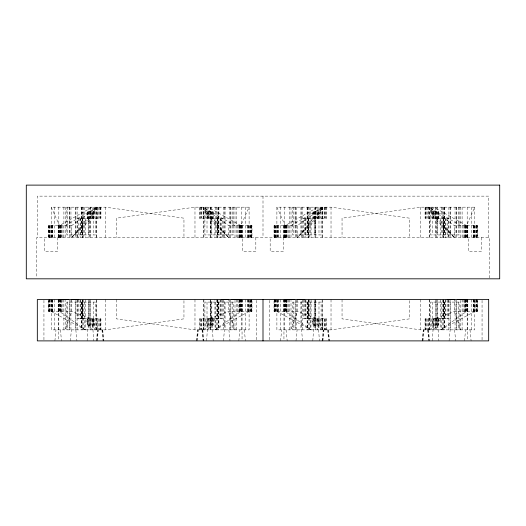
<?xml version="1.0" encoding="UTF-8"?>
<svg xmlns="http://www.w3.org/2000/svg" width="526" height="526" viewBox="0 0 526 526"><rect width="100%" height="100%" fill="white"/><g stroke="black" fill="none" stroke-linecap="round" stroke-linejoin="round"><path stroke-width="0.39" stroke-dasharray="2.63 1.97" d="M80.103 299.577L80.103 318.841L82.404 318.835L82.418 299.577M82.404 318.835L82.773 318.835L82.779 300.379M249.107 311.451L215.042 329.868L215.042 318.841L217.915 318.841L217.909 299.577M305.777 299.577L305.777 318.841L308.085 318.835L308.091 299.577M308.085 318.835L308.446 318.835L308.46 300.379M474.787 311.451L440.716 329.868L440.716 318.841L443.596 318.841L443.582 299.577M87.112 340.887L88.217 325.127M206.6 340.887L207.698 325.127M312.786 340.887L313.89 325.127M432.273 340.887L433.371 325.127M54.895 340.887L55.999 329.868M70.32 340.887L71.424 329.868M96.442 340.887L97.54 329.868M96.896 340.887L98 329.868M97.211 340.887L98.316 329.868M196.5 340.887L197.598 329.868M196.816 340.887L197.914 329.868M197.27 340.887L198.374 329.868M223.392 340.887L224.49 329.868L224.411 299.544M238.811 340.887L239.915 329.868M280.568 340.887L281.673 329.868M295.993 340.887L297.098 329.868M322.116 340.887L323.214 329.868M322.57 340.887L323.674 329.868M322.885 340.887L323.99 329.868M422.174 340.887L423.279 329.868M422.49 340.887L423.594 329.868M422.943 340.887L424.048 329.868M449.066 340.887L450.171 329.868M464.491 340.887L465.589 329.868M240.842 237.476L240.842 225.569L249.107 207.159L194.975 207.159L116.371 218.185L116.371 237.476M466.516 237.476L466.516 225.569L474.787 207.159L420.655 207.159L342.045 218.185L342.045 237.476M91.787 218.297L97.192 207.159L65.329 225.569M317.461 218.297L322.865 207.159L291.003 225.569M215.042 318.841L208.099 329.868L208.099 318.841M440.716 318.841L433.772 329.868L433.772 318.841M315.521 220.151L297.394 237.476L322.865 207.159L297.394 225.569L297.394 237.476L315.521 218.297L322.865 207.159L322.865 218.297M89.847 220.151L71.72 237.476L71.72 225.569L97.192 207.159L97.192 218.297M215.042 329.868L240.842 311.451L240.842 300.339M440.716 329.868L466.516 311.451L466.516 300.339M59.484 237.476L59.484 225.569L92.228 207.159L92.228 218.297M285.158 237.476L285.158 225.569L317.901 207.159L317.901 218.297M210.479 318.125L228.606 311.451L251.974 311.451L251.974 299.544M436.153 318.125L454.28 311.451L477.647 311.451L477.647 299.544M51.213 299.544L51.213 329.868L105.345 329.868L183.955 318.841L183.955 299.544M276.893 299.544L276.893 329.868L331.025 329.868L409.629 318.841L409.629 299.544M210.479 318.841L214.93 318.841L214.93 299.577M208.539 318.841L211.846 318.835L211.846 299.577M434.213 318.841L440.61 318.841L440.61 299.577M436.153 318.841L437.52 318.835L437.52 299.577M51.213 237.476L51.213 207.159L105.345 207.159L183.955 218.185L183.955 237.476M276.893 237.476L276.893 207.159L331.025 207.159L409.629 218.185L409.629 237.476M71.72 225.569L48.353 225.569L48.353 237.476M203.135 218.297L203.135 207.159L228.606 225.569L251.974 225.569L251.974 237.476M297.394 225.569L274.026 225.569L274.026 237.476M428.808 218.297L428.808 207.159L454.28 225.569L477.647 225.569L477.647 237.476M308.446 318.835L310.951 318.835L317.901 329.868L317.901 318.841M82.773 318.835L85.271 318.835L92.228 329.868L92.228 318.841M116.371 299.544L116.371 318.841L194.975 329.868L249.107 329.868L249.107 299.544M342.045 299.544L342.045 318.841L420.655 329.868L474.787 329.868L474.787 299.544M315.521 318.125L297.394 311.451L274.026 311.451L274.026 299.544M89.847 318.125L71.72 311.451L48.353 311.451L48.353 299.544M276.893 311.451L310.958 329.868L310.951 318.835M51.213 311.451L85.284 329.868L85.271 318.835M466.516 225.569L433.772 207.159L433.772 218.297M240.842 225.569L208.099 207.159L208.099 218.297M460.671 225.569L428.808 207.159L434.213 218.297M234.997 225.569L203.135 207.159L208.539 218.297M310.958 329.868L285.158 311.451L285.158 300.339M85.284 329.868L59.484 311.451L59.484 300.339M436.153 220.151L454.28 237.476L454.28 225.569M210.479 220.151L228.606 237.476L228.606 225.569M436.153 218.297L454.28 237.476L428.808 207.159L436.153 218.297L436.153 237.476M210.479 218.297L228.606 237.476L203.135 207.159L210.479 218.297L210.479 237.476M317.461 318.841L322.865 329.868L322.865 318.841M91.787 318.841L97.192 329.868L97.192 318.841M276.893 207.159L285.158 225.569M51.213 207.159L59.484 225.569M470.001 329.868L471.105 340.887M454.576 329.868L455.68 340.887M428.46 329.868L429.558 340.887M428 329.868L429.104 340.887M427.684 329.868L428.789 340.887M328.402 329.868L329.5 340.887M328.086 329.868L329.184 340.887M327.626 329.868L328.73 340.887M302.608 340.887L301.51 329.868L301.589 299.544M286.085 329.868L287.189 340.887M244.327 329.868L245.432 340.887M228.902 329.868L230.007 340.887M202.786 329.868L203.884 340.887M202.326 329.868L203.43 340.887M202.01 329.868L203.115 340.887M102.721 329.868L103.826 340.887M102.406 329.868L103.51 340.887M101.952 329.868L103.057 340.887M75.829 329.868L76.934 340.887M60.411 329.868L61.509 340.887M437.783 325.127L438.888 340.887M318.302 325.127L319.4 340.887M212.109 325.127L213.214 340.887M92.629 325.127L93.727 340.887M443.221 300.379L443.227 318.841M217.54 300.379L217.554 318.841M489.226 278.011L489.226 237.476L36.774 237.476L36.774 278.011M488.674 237.476L488.674 196.132L37.326 196.132L37.326 237.476M482.059 300.359L482.059 340.887M481.507 237.476L481.507 251.257L468.278 251.257L468.278 237.476M477.207 225.569L477.207 237.476M477.207 299.544L477.207 311.451M476.99 225.569L476.99 237.476M476.99 299.544L476.99 311.451M476.878 225.569L476.878 237.476M476.878 299.544L476.878 311.451M476.661 225.569L476.661 237.476M476.661 299.544L476.661 311.451M476.221 225.569L476.221 237.476M476.221 299.544L476.221 311.451M475.885 225.569L475.885 237.476M475.885 300.339L475.885 311.451M475.004 225.569L475.004 237.476M475.004 299.544L475.004 311.451M474.787 207.159L474.787 237.476M474.235 225.569L474.235 237.476M474.235 299.544L474.235 311.451M473.9 225.569L473.9 237.476M473.9 299.544L473.9 311.451M473.571 225.569L473.571 237.476M473.571 299.544L473.571 311.451M473.354 225.569L473.354 237.476M473.354 299.544L473.354 311.451M471.474 207.159L471.474 237.476M471.474 299.544L471.474 329.868M467.838 225.569L467.838 237.476M467.838 299.544L467.838 311.451M467.726 225.569L467.726 237.476M467.726 299.544L467.726 340.887M467.621 225.569L467.621 237.476M467.621 299.544L467.621 311.451M467.509 225.569L467.509 237.476M467.509 299.544L467.509 311.451M467.397 225.569L467.397 237.476M467.397 299.544L467.397 311.451M467.18 207.159L467.18 237.476M467.18 299.544L467.18 329.868M466.187 225.569L466.187 237.476M466.187 299.544L466.187 311.451M465.964 225.569L465.964 237.476M465.964 299.544L465.964 311.451M465.635 225.569L465.635 237.476M465.635 300.339L465.635 311.451M465.306 225.569L465.306 237.476M465.306 299.544L465.306 311.451M465.194 225.569L465.194 237.476M465.194 299.544L465.194 311.451M464.859 225.569L464.859 237.476M464.859 299.544L464.859 311.451M464.53 225.569L464.53 237.476M464.53 300.339L464.53 311.451M463.097 225.569L463.097 237.476M463.097 299.544L463.097 311.451M462.104 207.159L462.104 237.476M462.104 299.544L462.104 329.868M460.671 207.159L460.671 237.476M460.671 300.339L460.671 329.868L454.28 311.451L454.28 299.544M459.132 207.159L459.132 234.944L430.577 234.944L430.577 207.159M459.132 329.868L459.132 302.082L430.577 302.082L430.577 329.868M458.245 207.159L458.245 234.944M458.245 302.082L458.245 329.868M456.594 207.159L456.594 234.944M456.594 302.082L456.594 329.868M456.371 207.159L456.371 237.476M456.371 299.544L456.371 329.868M455.049 207.159L455.049 237.476M455.049 299.544L455.049 329.868M450.749 207.159L450.749 234.944M450.749 302.082L450.749 329.868M450.092 207.159L450.092 237.476M450.092 299.544L450.092 329.868M448.875 207.159L448.875 237.476M448.875 299.544L448.875 329.868M448.323 237.476L448.323 218.297L425.061 218.297L425.061 207.159M448.323 299.577L448.323 318.841L425.061 318.841L425.061 329.868M447.442 218.297L447.442 237.476M447.442 299.577L447.442 318.841M445.897 218.297L445.897 237.476M445.897 299.577L445.897 318.841M445.792 218.297L445.792 237.476M445.792 299.577L445.792 318.841M444.575 207.159L444.575 234.944M444.575 302.082L444.575 329.868M444.246 207.159L444.246 234.944M444.246 302.082L444.246 329.868M444.023 207.159L444.023 234.944M444.023 302.082L444.023 329.868M443.582 218.297L443.582 237.476M443.477 218.297L443.477 237.476M443.477 299.577L443.477 318.841M443.365 207.159L443.365 237.476M443.365 299.544L443.365 329.868M443.221 218.297L443.221 237.476M442.484 207.159L442.484 237.476M442.484 299.544L442.484 329.868M441.38 207.159L441.38 234.944M441.38 302.082L441.38 329.868M440.61 218.297L440.61 237.476M438.842 218.297L438.842 211.787L432.451 211.787L432.451 218.297M438.842 318.841L438.842 325.127L432.451 325.127L432.451 318.841M438.625 211.787L438.625 218.297M438.625 318.841L438.625 325.127M438.184 211.787L438.184 218.297M438.184 318.841L438.184 325.127M437.632 211.787L437.632 218.297M437.632 318.841L437.632 325.127M437.52 218.297L437.52 237.476M437.408 207.159L437.408 234.944M437.408 302.082L437.408 329.868M436.856 211.787L436.856 218.297M436.856 318.841L436.856 325.127M436.153 299.57L436.153 329.868M436.087 211.787L436.087 218.297M436.087 318.841L436.087 325.127M435.975 207.159L435.975 234.944M435.975 302.082L435.975 329.868M435.87 207.159L435.87 237.476M435.87 299.544L435.87 329.868M435.206 211.787L435.206 218.297M435.206 318.841L435.206 325.127M434.437 211.787L434.437 218.297M434.437 318.841L434.437 325.127M433.661 211.787L433.661 218.297M433.661 318.841L433.661 325.127M433.003 211.787L433.003 218.297M433.003 318.841L433.003 325.127M432.688 207.159L432.688 234.944M432.688 302.082L432.688 329.868M431.235 207.159L431.235 218.297M431.235 318.841L431.235 329.868M429.584 207.159L429.584 237.476M429.584 299.544L429.584 329.868M429.361 207.159L429.361 237.476M429.361 299.544L429.361 329.868M428.92 207.159L428.92 218.297M428.92 318.841L428.92 329.868M428.808 318.841L428.808 329.868M427.046 207.159L427.046 218.297M427.046 318.841L427.046 329.868M426.934 207.159L426.934 218.297M426.934 318.841L426.934 329.868M425.836 207.159L425.836 218.297M425.836 318.841L425.836 329.868M425.725 207.159L425.725 218.297M425.725 318.841L425.725 329.868M420.655 207.159L420.655 237.476M420.655 299.544L420.655 329.868M331.025 207.159L331.025 237.476M331.025 299.544L331.025 329.868M326.613 207.159L326.613 218.297L303.351 218.297L303.351 237.476M326.613 329.868L326.613 318.841L303.351 318.841L303.351 299.577M325.949 207.159L325.949 218.297M325.949 318.841L325.949 329.868M325.844 207.159L325.844 218.297M325.844 318.841L325.844 329.868M324.739 207.159L324.739 218.297M324.739 318.841L324.739 329.868M324.627 207.159L324.627 218.297M324.627 318.841L324.627 329.868M322.754 207.159L322.754 218.297M322.754 318.841L322.754 329.868M322.313 207.159L322.313 237.476M322.313 299.544L322.313 329.868M322.09 207.159L322.09 237.476M322.09 300.366L322.09 329.868M321.103 207.159L321.103 234.944L292.548 234.944L292.548 207.159M321.103 329.868L321.103 302.082L292.548 302.082L292.548 329.868M320.439 207.159L320.439 218.297M320.439 318.841L320.439 329.868M319.223 218.297L319.223 211.787L312.832 211.787L312.832 218.297M319.223 318.841L319.223 325.127L312.832 325.127L312.832 318.841M318.986 207.159L318.986 234.944M318.986 302.082L318.986 329.868M318.677 211.787L318.677 218.297M318.677 318.841L318.677 325.127M318.013 211.787L318.013 218.297M318.013 318.841L318.013 325.127M317.244 211.787L317.244 218.297M317.244 318.841L317.244 325.127M316.468 211.787L316.468 218.297M316.468 318.841L316.468 325.127M315.81 207.159L315.81 237.476M315.81 299.544L315.81 329.868M315.699 207.159L315.699 234.944M315.699 302.082L315.699 329.868M315.587 211.787L315.587 218.297M315.587 318.841L315.587 325.127M315.521 218.297L315.521 237.476M315.521 299.57L315.521 318.841M314.818 211.787L314.818 218.297M314.818 318.841L314.818 325.127M314.265 207.159L314.265 234.944M314.265 302.082L314.265 329.868M314.154 218.297L314.154 237.476M314.154 299.577L314.154 318.841M314.042 211.787L314.042 218.297M314.042 318.841L314.042 325.127M313.496 211.787L313.496 218.297M313.496 318.841L313.496 325.127M313.049 211.787L313.049 218.297M313.049 318.841L313.049 325.127M311.07 218.297L311.07 237.476M311.07 299.577L311.07 318.841M310.294 207.159L310.294 234.944M310.294 302.082L310.294 329.868M309.196 207.159L309.196 237.476M309.196 299.544L309.196 329.868M308.46 218.297L308.46 237.476M308.308 207.159L308.308 237.476M308.308 299.544L308.308 329.868M308.203 218.297L308.203 237.476M308.203 299.577L308.203 318.841M308.091 218.297L308.091 237.476M307.651 207.159L307.651 234.944M307.651 302.082L307.651 329.868M307.427 207.159L307.427 234.944M307.427 302.082L307.427 329.868M307.099 207.159L307.099 234.944M307.099 302.082L307.099 329.868M305.889 218.297L305.889 237.476M305.889 299.577L305.889 318.841M305.777 218.297L305.777 237.476M304.232 218.297L304.232 237.476M304.232 299.577L304.232 318.841M302.798 207.159L302.798 237.476M302.798 299.544L302.798 329.868M301.589 207.159L301.589 237.476M300.925 207.159L300.925 234.944M300.925 302.082L300.925 329.868M297.394 299.544L297.394 311.451L291.003 329.868L291.003 300.339M296.625 207.159L296.625 237.476M296.625 299.544L296.625 329.868M295.303 207.159L295.303 237.476M295.303 299.544L295.303 329.868M295.079 207.159L295.079 234.944M295.079 302.082L295.079 329.868M293.429 207.159L293.429 234.944M293.429 302.082L293.429 329.868M291.003 207.159L291.003 237.476M289.57 207.159L289.57 237.476M289.57 299.544L289.57 329.868M288.577 225.569L288.577 237.476M288.577 299.544L288.577 311.451M287.143 225.569L287.143 237.476M287.143 299.544L287.143 311.451M286.815 225.569L286.815 237.476M286.815 300.339L286.815 311.451M286.479 225.569L286.479 237.476M286.479 299.544L286.479 311.451M286.374 225.569L286.374 237.476M286.374 299.544L286.374 311.451M286.039 225.569L286.039 237.476M286.039 299.544L286.039 311.451M285.71 225.569L285.71 237.476M285.71 299.544L285.71 311.451M285.493 225.569L285.493 237.476M285.493 299.544L285.493 311.451M284.5 207.159L284.5 237.476M284.5 299.544L284.5 329.868M284.277 225.569L284.277 237.476M284.277 299.544L284.277 311.451M284.165 225.569L284.165 237.476M284.165 299.544L284.165 311.451M284.06 225.569L284.06 237.476M284.06 299.544L284.06 311.451M283.948 225.569L283.948 237.476M283.948 299.544L283.948 340.887M283.836 225.569L283.836 237.476M283.836 299.544L283.836 311.451M283.396 237.476L283.396 251.257L270.167 251.257L270.167 237.476M280.2 207.159L280.2 237.476M280.2 299.544L280.2 329.868M278.326 225.569L278.326 237.476M278.326 299.544L278.326 311.451M278.103 225.569L278.103 237.476M278.103 299.544L278.103 311.451M277.774 225.569L277.774 237.476M277.774 300.339L277.774 311.451M277.445 225.569L277.445 237.476M277.445 299.544L277.445 311.451M276.669 225.569L276.669 237.476M276.669 299.544L276.669 311.451M275.788 225.569L275.788 237.476M275.788 299.544L275.788 311.451M275.46 225.569L275.46 237.476M275.46 299.544L275.46 311.451M275.019 225.569L275.019 237.476M275.019 299.544L275.019 311.451M274.796 225.569L274.796 237.476M274.796 299.544L274.796 311.451M274.684 225.569L274.684 237.476M274.684 299.544L274.684 311.451M274.467 225.569L274.467 237.476M274.467 299.544L274.467 311.451M269.614 300.359L269.614 340.887M263 196.132L263 237.476M256.386 300.359L256.386 340.887M255.833 237.476L255.833 251.257L242.604 251.257L242.604 237.476M251.533 225.569L251.533 237.476M251.533 299.544L251.533 311.451M251.316 225.569L251.316 237.476M251.316 299.544L251.316 311.451M251.204 225.569L251.204 237.476M251.204 299.544L251.204 311.451M250.981 225.569L250.981 237.476M250.981 299.544L250.981 311.451M250.54 225.569L250.54 237.476M250.54 299.544L250.54 311.451M250.212 225.569L250.212 237.476M250.212 300.339L250.212 311.451M249.331 225.569L249.331 237.476M249.331 299.544L249.331 311.451M249.107 207.159L249.107 237.476M248.555 225.569L248.555 237.476M248.555 299.544L248.555 311.451M248.226 225.569L248.226 237.476M248.226 299.544L248.226 311.451M247.897 225.569L247.897 237.476M247.897 299.544L247.897 311.451M247.674 225.569L247.674 237.476M247.674 299.544L247.674 311.451M245.8 207.159L245.8 237.476M245.8 299.544L245.8 329.868M242.164 225.569L242.164 237.476M242.164 299.544L242.164 311.451M242.052 225.569L242.052 237.476M242.052 299.544L242.052 340.887M241.94 225.569L241.94 237.476M241.94 299.544L241.94 311.451M241.835 225.569L241.835 237.476M241.835 299.544L241.835 311.451M241.723 225.569L241.723 237.476M241.723 299.544L241.723 311.451M241.5 207.159L241.5 237.476M241.5 299.544L241.5 329.868M240.507 225.569L240.507 237.476M240.507 299.544L240.507 311.451M240.29 225.569L240.29 237.476M240.29 299.544L240.29 311.451M239.961 225.569L239.961 237.476M239.961 300.339L239.961 311.451M239.626 225.569L239.626 237.476M239.626 299.544L239.626 311.451M239.521 225.569L239.521 237.476M239.521 299.544L239.521 311.451M239.185 225.569L239.185 237.476M239.185 299.544L239.185 311.451M238.857 225.569L238.857 237.476M238.857 300.339L238.857 311.451M237.423 225.569L237.423 237.476M237.423 299.544L237.423 311.451M236.43 207.159L236.43 237.476M236.43 299.544L236.43 329.868M234.997 207.159L234.997 237.476M234.997 300.339L234.997 329.868L228.606 311.451L228.606 299.544M233.452 207.159L233.452 234.944L204.897 234.944L204.897 207.159M233.452 329.868L233.452 302.082L204.897 302.082L204.897 329.868M232.571 207.159L232.571 234.944M232.571 302.082L232.571 329.868M230.921 207.159L230.921 234.944M230.921 302.082L230.921 329.868M230.697 207.159L230.697 237.476M230.697 299.544L230.697 329.868M229.375 207.159L229.375 237.476M229.375 299.544L229.375 329.868M225.075 207.159L225.075 234.944M225.075 302.082L225.075 329.868M224.411 207.159L224.411 237.476M223.202 207.159L223.202 237.476M223.202 299.544L223.202 329.868M222.649 237.476L222.649 218.297L199.387 218.297L199.387 207.159M222.649 299.577L222.649 318.841L199.387 318.841L199.387 329.868M221.768 218.297L221.768 237.476M221.768 299.577L221.768 318.841M220.223 218.297L220.223 237.476M220.223 299.577L220.223 318.841M220.111 218.297L220.111 237.476M220.111 299.577L220.111 318.841M218.901 207.159L218.901 234.944M218.901 302.082L218.901 329.868M218.573 207.159L218.573 234.944M218.573 302.082L218.573 329.868M218.349 207.159L218.349 234.944M218.349 302.082L218.349 329.868M217.909 218.297L217.909 237.476M217.797 218.297L217.797 237.476M217.797 299.577L217.797 318.841M217.692 207.159L217.692 237.476M217.692 299.544L217.692 329.868M217.54 218.297L217.54 237.476M216.804 207.159L216.804 237.476M216.804 299.544L216.804 329.868M215.706 207.159L215.706 234.944M215.706 302.082L215.706 329.868M214.93 218.297L214.93 237.476M213.168 218.297L213.168 211.787L206.777 211.787L206.777 218.297M213.168 318.841L213.168 325.127L206.777 325.127L206.777 318.841M212.951 211.787L212.951 218.297M212.951 318.841L212.951 325.127M212.504 211.787L212.504 218.297M212.504 318.841L212.504 325.127M211.958 211.787L211.958 218.297M211.958 318.841L211.958 325.127M211.846 218.297L211.846 237.476M211.735 207.159L211.735 234.944M211.735 302.082L211.735 329.868M211.182 211.787L211.182 218.297M211.182 318.841L211.182 325.127M210.479 299.57L210.479 329.868M210.413 211.787L210.413 218.297M210.413 318.841L210.413 325.127M210.301 207.159L210.301 234.944M210.301 302.082L210.301 329.868M210.19 207.159L210.19 237.476M210.19 299.544L210.19 329.868M209.532 211.787L209.532 218.297M209.532 318.841L209.532 325.127M208.756 211.787L208.756 218.297M208.756 318.841L208.756 325.127M207.987 211.787L207.987 218.297M207.987 318.841L207.987 325.127M207.323 211.787L207.323 218.297M207.323 318.841L207.323 325.127M207.014 207.159L207.014 234.944M207.014 302.082L207.014 329.868M205.561 207.159L205.561 218.297M205.561 318.841L205.561 329.868M203.91 207.159L203.91 237.476M203.91 299.544L203.91 329.868M203.687 207.159L203.687 237.476M203.687 299.544L203.687 329.868M203.246 207.159L203.246 218.297M203.246 318.841L203.246 329.868M203.135 318.841L203.135 329.868M201.373 207.159L201.373 218.297M201.373 318.841L201.373 329.868M201.261 207.159L201.261 218.297M201.261 318.841L201.261 329.868M200.156 207.159L200.156 218.297M200.156 318.841L200.156 329.868M200.051 207.159L200.051 218.297M200.051 318.841L200.051 329.868M194.975 207.159L194.975 237.476M194.975 299.544L194.975 329.868M105.345 207.159L105.345 237.476M105.345 299.544L105.345 329.868M100.939 207.159L100.939 218.297L77.677 218.297L77.677 237.476M100.939 329.868L100.939 318.841L77.677 318.841L77.677 299.577M100.275 207.159L100.275 218.297M100.275 318.841L100.275 329.868M100.164 207.159L100.164 218.297M100.164 318.841L100.164 329.868M99.066 207.159L99.066 218.297M99.066 318.841L99.066 329.868M98.954 207.159L98.954 218.297M98.954 318.841L98.954 329.868M97.08 207.159L97.08 218.297M97.08 318.841L97.08 329.868M96.639 207.159L96.639 237.476M96.639 299.544L96.639 329.868M96.416 207.159L96.416 237.476M96.416 300.366L96.416 329.868M95.423 207.159L95.423 234.944L66.868 234.944L66.868 207.159M95.423 329.868L95.423 302.082L66.868 302.082L66.868 329.868M94.765 207.159L94.765 218.297M94.765 318.841L94.765 329.868M93.549 218.297L93.549 211.787L87.158 211.787L87.158 218.297M93.549 318.841L93.549 325.127L87.158 325.127L87.158 318.841M93.332 211.787L93.332 218.297M93.332 318.841L93.332 325.127M93.312 207.159L93.312 234.944M93.312 302.082L93.312 329.868M92.997 211.787L92.997 218.297M92.997 318.841L92.997 325.127M92.339 211.787L92.339 218.297M92.339 318.841L92.339 325.127M91.563 211.787L91.563 218.297M91.563 318.841L91.563 325.127M90.794 211.787L90.794 218.297M90.794 318.841L90.794 325.127M90.13 207.159L90.13 237.476M90.13 299.544L90.13 329.868M90.025 207.159L90.025 234.944M90.025 302.082L90.025 329.868M89.913 211.787L89.847 237.476M89.847 299.57L89.913 325.127M89.144 211.787L89.144 218.297M89.144 318.841L89.144 325.127M88.592 207.159L88.592 234.944M88.592 302.082L88.592 329.868M88.48 218.297L88.48 237.476M88.48 299.577L88.48 318.841M88.368 211.787L88.368 218.297M88.368 318.841L88.368 325.127M87.816 211.787L87.816 218.297M87.816 318.841L87.816 325.127M87.375 211.787L87.375 218.297M87.375 318.841L87.375 325.127M85.39 218.297L85.39 237.476M85.39 299.577L85.39 318.841M84.62 207.159L84.62 234.944M84.62 302.082L84.62 329.868M83.516 207.159L83.516 237.476M83.516 299.544L83.516 329.868M82.779 218.297L82.779 237.476M82.635 207.159L82.635 237.476M82.635 299.544L82.635 329.868M82.523 218.297L82.523 237.476M82.523 299.577L82.523 318.841M82.418 218.297L82.418 237.476M81.977 207.159L81.977 234.944M81.977 302.082L81.977 329.868M81.754 207.159L81.754 234.944M81.754 302.082L81.754 329.868M81.425 207.159L81.425 234.944M81.425 302.082L81.425 329.868M80.208 218.297L80.208 237.476M80.208 299.577L80.208 318.841M80.103 218.297L80.103 237.476M78.558 218.297L78.558 237.476M78.558 299.577L78.558 318.841M77.125 207.159L77.125 237.476M77.125 299.544L77.125 329.868M75.908 207.159L75.908 237.476M75.908 299.544L75.908 329.868M75.251 207.159L75.251 234.944M75.251 302.082L75.251 329.868M71.72 299.544L71.72 311.451L65.329 329.868L65.329 300.339M70.951 207.159L70.951 237.476M70.951 299.544L70.951 329.868M69.629 207.159L69.629 237.476M69.629 299.544L69.629 329.868M69.406 207.159L69.406 234.944M69.406 302.082L69.406 329.868M67.755 207.159L67.755 234.944M67.755 302.082L67.755 329.868M65.329 207.159L65.329 237.476M63.896 207.159L63.896 237.476M63.896 299.544L63.896 329.868M62.903 225.569L62.903 237.476M62.903 299.544L62.903 311.451M61.47 225.569L61.47 237.476M61.47 299.544L61.47 311.451M61.141 225.569L61.141 237.476M61.141 300.339L61.141 311.451M60.806 225.569L60.806 237.476M60.806 299.544L60.806 311.451M60.694 225.569L60.694 237.476M60.694 299.544L60.694 311.451M60.365 225.569L60.365 237.476M60.365 299.544L60.365 311.451M60.036 225.569L60.036 237.476M60.036 299.544L60.036 311.451M59.813 225.569L59.813 237.476M59.813 299.544L59.813 311.451M58.82 207.159L58.82 237.476M58.82 299.544L58.82 329.868M58.603 225.569L58.603 237.476M58.603 299.544L58.603 311.451M58.491 225.569L58.491 237.476M58.491 299.544L58.491 311.451M58.379 225.569L58.379 237.476M58.379 299.544L58.379 311.451M58.274 225.569L58.274 237.476M58.274 299.544L58.274 340.887M58.162 225.569L58.162 237.476M58.162 299.544L58.162 311.451M57.722 237.476L57.722 251.257L44.493 251.257L44.493 237.476M54.526 207.159L54.526 237.476M54.526 299.544L54.526 329.868M52.646 225.569L52.646 237.476M52.646 299.544L52.646 311.451M52.429 225.569L52.429 237.476M52.429 299.544L52.429 311.451M52.1 225.569L52.1 237.476M52.1 300.339L52.1 311.451M51.765 225.569L51.765 237.476M51.765 299.544L51.765 311.451M50.996 225.569L50.996 237.476M50.996 299.544L50.996 311.451M50.115 225.569L50.115 237.476M50.115 299.544L50.115 311.451M49.779 225.569L49.779 237.476M49.779 299.544L49.779 311.451M49.339 225.569L49.339 237.476M49.339 299.544L49.339 311.451M49.122 225.569L49.122 237.476M49.122 299.544L49.122 311.451M49.01 225.569L49.01 237.476M49.01 299.544L49.01 311.451M48.793 225.569L48.793 237.476M48.793 299.544L48.793 311.451M43.941 300.359L43.941 340.887M97.192 207.159L89.847 218.297L71.72 237.476L97.192 207.159"/><path stroke-width="0.79" d="M221.512 299.557L228.606 299.544M232.005 299.557L240.842 299.544M447.185 299.557L454.28 299.544M457.679 299.557L466.516 299.544M285.158 299.544L293.995 299.557M297.394 299.544L304.488 299.557M59.484 299.544L68.321 299.557M71.72 299.544L78.815 299.557M263 299.544L263 340.887M499.7 185.113L26.3 185.113L26.3 278.819L499.7 278.819L499.7 185.113M488.674 299.544L37.326 299.544L37.326 340.887L488.674 340.887L488.674 299.544"/></g></svg>
